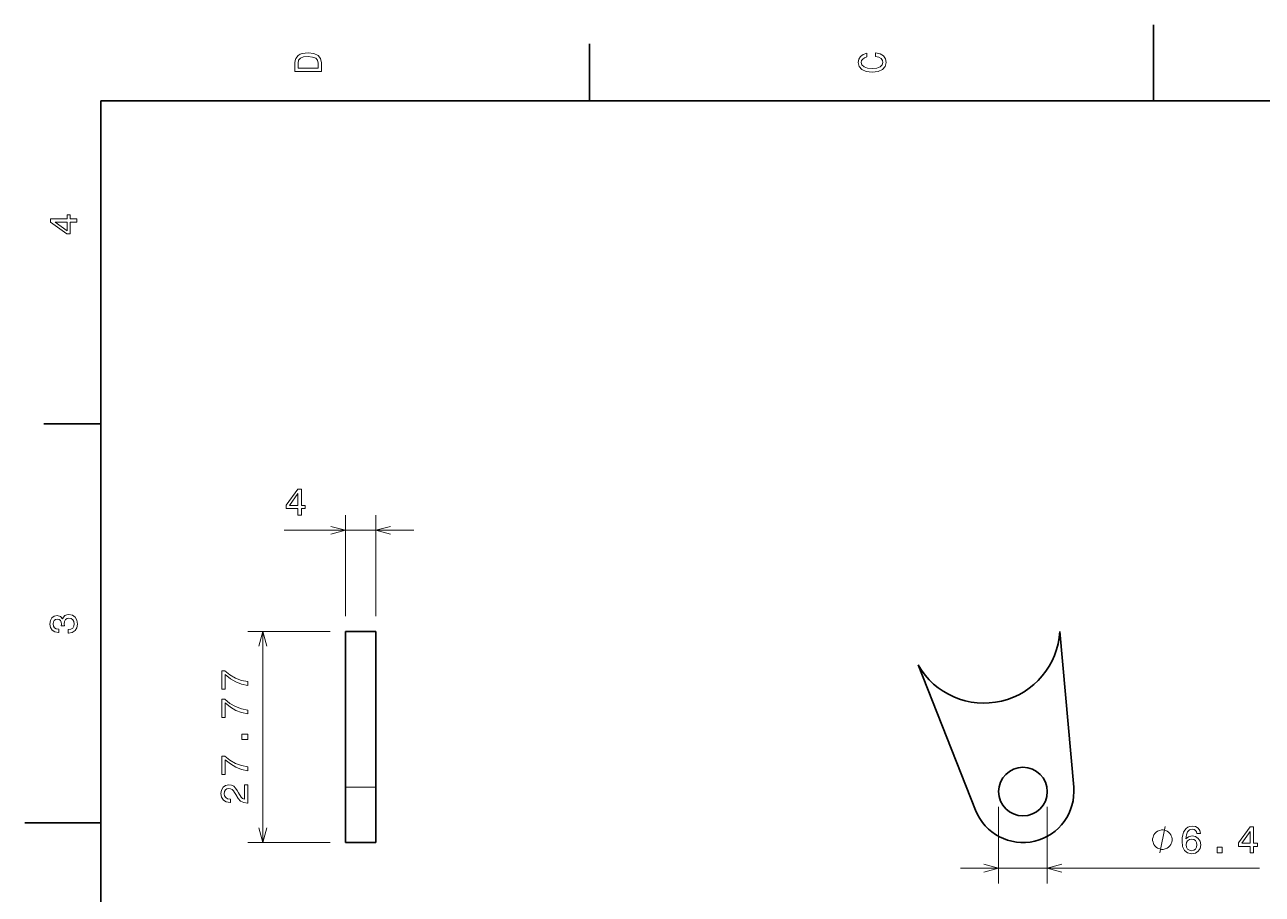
# Model space of a CAD drawing. Extents: x 0 to 297, y 0 to 210.
# Drawn here: x 0 to 162.8, y 95.6 to 210 of the extents above; entities that cross this region are included whole.
import ezdxf

# ---------------------------------------------------------------- set-up
doc = ezdxf.new("R2010")
doc.units = 0

msp = doc.modelspace()

# ---------------------------------------------------------------- linework, layer by layer
at = {"color": 7, "lineweight": 35, "ltscale": 0.25}
for p, q in [((148.5, 200), (148.5, 210)), ((10, 105), (0, 105))]:
    msp.add_line(p, q, dxfattribs=at)
at = {"color": 7, "lineweight": 35, "ltscale": 0.1875}
for p, q in [((74.300003, 200), (74.300003, 207.5)), ((10, 157.5), (2.5, 157.5))]:
    msp.add_line(p, q, dxfattribs=at)
at = {"color": 7, "lineweight": 35}
for p, q in [((287, 200), (10, 200)), ((10, 200), (10, 10)), ((42.184959, 109.718086), (42.184959, 130.196472)), ((46.184959, 109.718086), (46.184959, 130.196472)), ((138.002899, 109.718086), (136.194122, 130.196472)), ((117.536568, 125.780853), (125.098625, 106.664078))]:
    msp.add_line(p, q, dxfattribs=at)
at = {"color": 7, "lineweight": 13, "ltscale": 0.332603}
for p, q in [((42.184959, 132.196472), (42.184959, 145.500595)), ((46.184959, 132.196472), (46.184959, 145.500595))]:
    msp.add_line(p, q, dxfattribs=at)
at = {"color": 7, "lineweight": 13, "ltscale": 0.425901}
msp.add_line((34.148937, 143.500595), (51.184959, 143.500595), dxfattribs=at)
at = {"color": 7, "lineweight": 13, "ltscale": 0.271305}
for p, q in [((40.184959, 130.196472), (29.332758, 130.196472)), ((40.184959, 102.428596), (29.332758, 102.428596))]:
    msp.add_line(p, q, dxfattribs=at)
at = {"color": 7, "lineweight": 13}
msp.add_line((31.332758, 102.428596), (31.332758, 130.196472), dxfattribs=at)
at = {"color": 7, "lineweight": 35, "ltscale": 0.1}
for p, q in [((46.184959, 130.196472), (42.184959, 130.196472)), ((46.184959, 102.428596), (42.184959, 102.428596))]:
    msp.add_line(p, q, dxfattribs=at)
at = {"color": 7, "lineweight": 13, "ltscale": 0.1}
msp.add_line((46.184959, 109.718086), (42.184959, 109.718086), dxfattribs=at)
at = {"color": 7, "lineweight": 35, "ltscale": 0.182237}
for p, q in [((42.184959, 109.718086), (42.184959, 102.428596)), ((46.184959, 109.718086), (46.184959, 102.428596))]:
    msp.add_line(p, q, dxfattribs=at)
at = {"color": 8, "lineweight": 13, "ltscale": 0.251881}
for p, q in [((128.128891, 107.128593), (128.128891, 97.053368)), ((134.528885, 107.128593), (134.528885, 97.053368))]:
    msp.add_line(p, q, dxfattribs=at)
at = {"color": 8, "lineweight": 13}
msp.add_line((123.128891, 99.053368), (162.464127, 99.053368), dxfattribs=at)
at = {"color": 7, "lineweight": 13}
for points in [[(35.533215, 204.994965), (35.533215, 203.829971), (39.033215, 203.829971), (39.033215, 204.994965), (38.922264, 205.544678), (38.584366, 205.953171), (38.034657, 206.205338), (37.283215, 206.296112), (36.516644, 206.215424), (36.21405, 206.114563), (35.971977, 205.973343), (35.644165, 205.56485), (35.563473, 205.297562)], [(35.951801, 204.959656), (36.027451, 205.342941), (36.259438, 205.605194), (36.672985, 205.761536), (37.283215, 205.811966), (37.873272, 205.756485), (38.286816, 205.600143), (38.533936, 205.332855), (38.614628, 204.959656), (38.614628, 204.298996), (35.951801, 204.298996)], [(111.93206, 205.817017), (112.35569, 205.716141), (112.658287, 205.549713), (112.844887, 205.317734), (112.905403, 205.045395), (112.814629, 204.71759), (112.54229, 204.460388), (112.098488, 204.28891), (111.483215, 204.233429), (110.872986, 204.28891), (110.424141, 204.455338), (110.151802, 204.71254), (110.055984, 205.045395), (110.106415, 205.287476), (110.247627, 205.494247), (110.474571, 205.655624), (110.787247, 205.766571), (110.787247, 206.245682), (110.308144, 206.094391), (109.94503, 205.832138), (109.718086, 205.474075), (109.637398, 205.045395), (109.763474, 204.510818), (110.116501, 204.10231), (110.696472, 203.840057), (111.483215, 203.749283), (112.269958, 203.840057), (112.84993, 204.10231), (113.208, 204.510818), (113.329041, 205.045395), (113.233215, 205.51442), (112.965927, 205.892654), (112.527161, 206.159943), (111.93206, 206.301163)], [(6.833213, 184.02739), (6.833213, 184.481277), (5.965778, 184.481277), (5.965778, 184.98056), (5.56232, 184.98056), (5.56232, 184.481277), (3.408862, 184.481277), (3.408862, 184.022339), (5.521974, 182.489197), (5.965778, 182.489197), (5.965778, 184.02739)], [(5.56232, 182.912827), (3.993876, 184.02739), (5.56232, 184.02739)], [(35.944328, 145.500595), (36.398216, 145.500595), (36.398216, 146.368027), (36.897499, 146.368027), (36.897499, 146.771484), (36.398216, 146.771484), (36.398216, 148.924942), (35.939285, 148.924942), (34.406143, 146.811829), (34.406143, 146.368027), (35.944328, 146.368027)], [(34.829773, 146.771484), (35.944328, 148.339935), (35.944328, 146.771484)], [(5.73379, 129.979111), (5.769093, 129.979111), (6.253242, 130.059799), (6.616354, 130.296829), (6.848343, 130.670029), (6.934078, 131.164276), (6.848343, 131.688766), (6.626441, 132.082138), (6.273415, 132.334305), (5.819525, 132.425079), (5.521974, 132.384735), (5.279899, 132.273788), (5.0933, 132.092224), (4.957133, 131.850143), (4.684798, 132.177963), (4.251081, 132.293961), (3.857709, 132.218307), (3.560158, 132.00145), (3.373559, 131.648422), (3.307997, 131.164276), (3.388689, 130.710388), (3.610591, 130.362396), (3.963617, 130.135452), (4.432637, 130.059799), (4.46794, 130.059799), (4.46794, 130.508652), (4.145173, 130.548996), (3.913184, 130.680115), (3.771974, 130.891937), (3.721542, 131.189484), (3.761888, 131.451736), (3.867795, 131.643372), (4.039265, 131.759369), (4.271254, 131.804764), (4.518372, 131.759369), (4.684798, 131.638336), (4.785663, 131.426514), (4.815922, 131.139053), (4.810879, 130.942368), (5.209294, 130.942368), (5.199208, 131.189484), (5.244596, 131.507217), (5.365634, 131.744247), (5.56232, 131.885452), (5.819525, 131.935883), (6.112032, 131.880417), (6.328891, 131.734161), (6.465058, 131.502167), (6.510447, 131.194534), (6.460014, 130.876801), (6.308718, 130.644821), (6.066643, 130.498566), (5.73379, 130.443085)], [(29.332758, 123.083572), (29.332758, 123.592934), (28.500626, 123.759361), (27.723969, 124.051865), (27.002787, 124.465408), (26.326994, 125.005035), (25.908407, 125.005035), (25.908407, 122.604462), (26.36734, 122.604462), (26.36734, 124.520889), (27.048176, 123.966133), (27.759272, 123.547546), (28.515755, 123.255035)], [(29.332758, 119.347549), (29.332758, 119.856911), (28.500626, 120.023338), (27.723969, 120.315842), (27.002787, 120.729385), (26.326994, 121.269012), (25.908407, 121.269012), (25.908407, 118.868439), (26.36734, 118.868439), (26.36734, 120.784866), (27.048176, 120.23011), (27.759272, 119.811523), (28.515755, 119.519012)], [(29.332758, 115.964546), (29.332758, 116.660515), (28.581318, 116.660515), (28.581318, 115.964546)], [(29.332758, 111.875496), (29.332758, 112.384865), (28.500626, 112.551292), (27.723969, 112.843796), (27.002787, 113.257339), (26.326994, 113.796967), (25.908407, 113.796967), (25.908407, 111.396393), (26.36734, 111.396393), (26.36734, 113.31282), (27.048176, 112.758064), (27.759272, 112.339478), (28.515755, 112.046967)], [(29.332758, 107.60994), (29.332758, 110.015556), (28.89904, 110.015556), (28.89904, 108.114258), (28.662008, 108.220169), (28.465322, 108.401726), (28.107254, 108.961525), (27.955957, 109.259071), (27.739098, 109.591927), (27.486937, 109.828957), (27.189386, 109.965126), (26.85149, 110.015556), (26.427858, 109.929825), (26.095005, 109.692787), (25.88319, 109.329674), (25.807541, 108.860657), (25.893276, 108.376511), (26.130308, 108.008354), (26.508551, 107.771317), (27.00783, 107.690628), (27.078436, 107.690628), (27.078436, 108.149559), (27.03809, 108.149559), (26.69515, 108.194954), (26.442989, 108.331116), (26.281605, 108.547974), (26.22613, 108.835442), (26.276562, 109.127945), (26.402643, 109.34481), (26.599329, 109.486015), (26.846447, 109.536453), (27.078436, 109.501144), (27.275122, 109.405327), (27.44659, 109.243942), (27.597887, 109.022041), (27.759272, 108.724487), (28.071951, 108.230255), (28.404804, 107.882271), (28.808262, 107.675499), (29.317629, 107.60994)]]:
    msp.add_lwpolyline(points, close=True, dxfattribs=at)
for points in [[(40.253109, 142.982956), (42.184959, 143.500595), (40.253109, 144.018234)], [(48.11681, 144.018234), (46.184959, 143.500595), (48.11681, 142.982956)], [(31.850397, 128.264618), (31.332758, 130.196472), (30.815121, 128.264618)], [(30.815121, 104.360443), (31.332758, 102.428596), (31.850397, 104.360443)]]:
    msp.add_lwpolyline(points, dxfattribs=at)
at = {"color": 8, "lineweight": 13}
for points in [[(149.322723, 101.053368), (150.02272, 104.553368)], [(126.197037, 98.535728), (128.128891, 99.053368), (126.197037, 99.571007)], [(136.460739, 99.571007), (134.528885, 99.053368), (136.460739, 98.535728)]]:
    msp.add_lwpolyline(points, dxfattribs=at)
for points in [[(154.684448, 103.610283), (154.588623, 104.018784), (154.366714, 104.321381), (154.023773, 104.513023), (153.579971, 104.578583), (153.282425, 104.543282), (153.025223, 104.447456), (152.798279, 104.291122), (152.606628, 104.069214), (152.455338, 103.79184), (152.344391, 103.453941), (152.273773, 103.055527), (152.253601, 102.606682), (152.33429, 101.890541), (152.581421, 101.371094), (152.979828, 101.058411), (153.524506, 100.952499), (154.013687, 101.043282), (154.386887, 101.280312), (154.628967, 101.653511), (154.714706, 102.127579), (154.628967, 102.606682), (154.396973, 102.974838), (154.03891, 103.206825), (153.595108, 103.287521), (153.115997, 103.186653), (152.757935, 102.899185), (152.833572, 103.453941), (152.994965, 103.852356), (153.242081, 104.089394), (153.585022, 104.170082), (153.837173, 104.129738), (154.028824, 104.023827), (154.154907, 103.847313), (154.220459, 103.610283)], [(161.223495, 101.053368), (161.677383, 101.053368), (161.677383, 101.920799), (162.176666, 101.920799), (162.176666, 102.324265), (161.677383, 102.324265), (161.677383, 104.477722), (161.218445, 104.477722), (159.685303, 102.364609), (159.685303, 101.920799), (161.223495, 101.920799)], [(150.956055, 102.803368), (150.956055, 102.920036), (150.89772, 103.153366), (150.839386, 103.328369), (150.781052, 103.445038), (150.664383, 103.620033), (150.489395, 103.795036), (150.314392, 103.911697), (150.197723, 103.970032), (150.02272, 104.028366), (149.789383, 104.0867), (149.672729, 104.0867), (149.556061, 104.0867), (149.322723, 104.028366), (149.14772, 103.970032), (149.031052, 103.911697), (148.856049, 103.795036), (148.681061, 103.620033), (148.564392, 103.445038), (148.506058, 103.328369), (148.447723, 103.153366), (148.389389, 102.920036), (148.389389, 102.803368), (148.389389, 102.686699), (148.447723, 102.453369), (148.506058, 102.278366), (148.564392, 102.161697), (148.681061, 101.986702), (148.856049, 101.811699), (149.031052, 101.695038), (149.14772, 101.636703), (149.322723, 101.578369), (149.556061, 101.520035), (149.672729, 101.520035), (149.789383, 101.520035), (150.02272, 101.578369), (150.197723, 101.636703), (150.314392, 101.695038), (150.489395, 101.811699), (150.664383, 101.986702), (150.781052, 102.161697), (150.839386, 102.278366), (150.89772, 102.453369), (150.956055, 102.686699)], [(154.22551, 102.122528), (154.170029, 101.80481), (154.028824, 101.562737), (153.80188, 101.401352), (153.519455, 101.350922), (153.221909, 101.401352), (152.994965, 101.557693), (152.848709, 101.799767), (152.803314, 102.117493), (152.853745, 102.430168), (152.994965, 102.667198), (153.226944, 102.818497), (153.539627, 102.87397), (153.811966, 102.818497), (154.028824, 102.672241), (154.170029, 102.435211)], [(160.108932, 102.324265), (161.223495, 103.892708), (161.223495, 102.324265)], [(156.862106, 101.053368), (157.558075, 101.053368), (157.558075, 101.80481), (156.862106, 101.80481)]]:
    msp.add_lwpolyline(points, close=True, dxfattribs=at)
at = {"color": 7, "lineweight": 35}
msp.add_circle((131.328888, 109.128593), 3.2, dxfattribs=at)
for centre, radius, start, end in [((126.209908, 130.758118), 10, 209.849725, 356.780276), ((131.328888, 109.128593), 6.7, 201.582355, 5.047637)]:
    msp.add_arc(centre, radius, start, end, dxfattribs=at)

doc.saveas('drawing.dxf')
